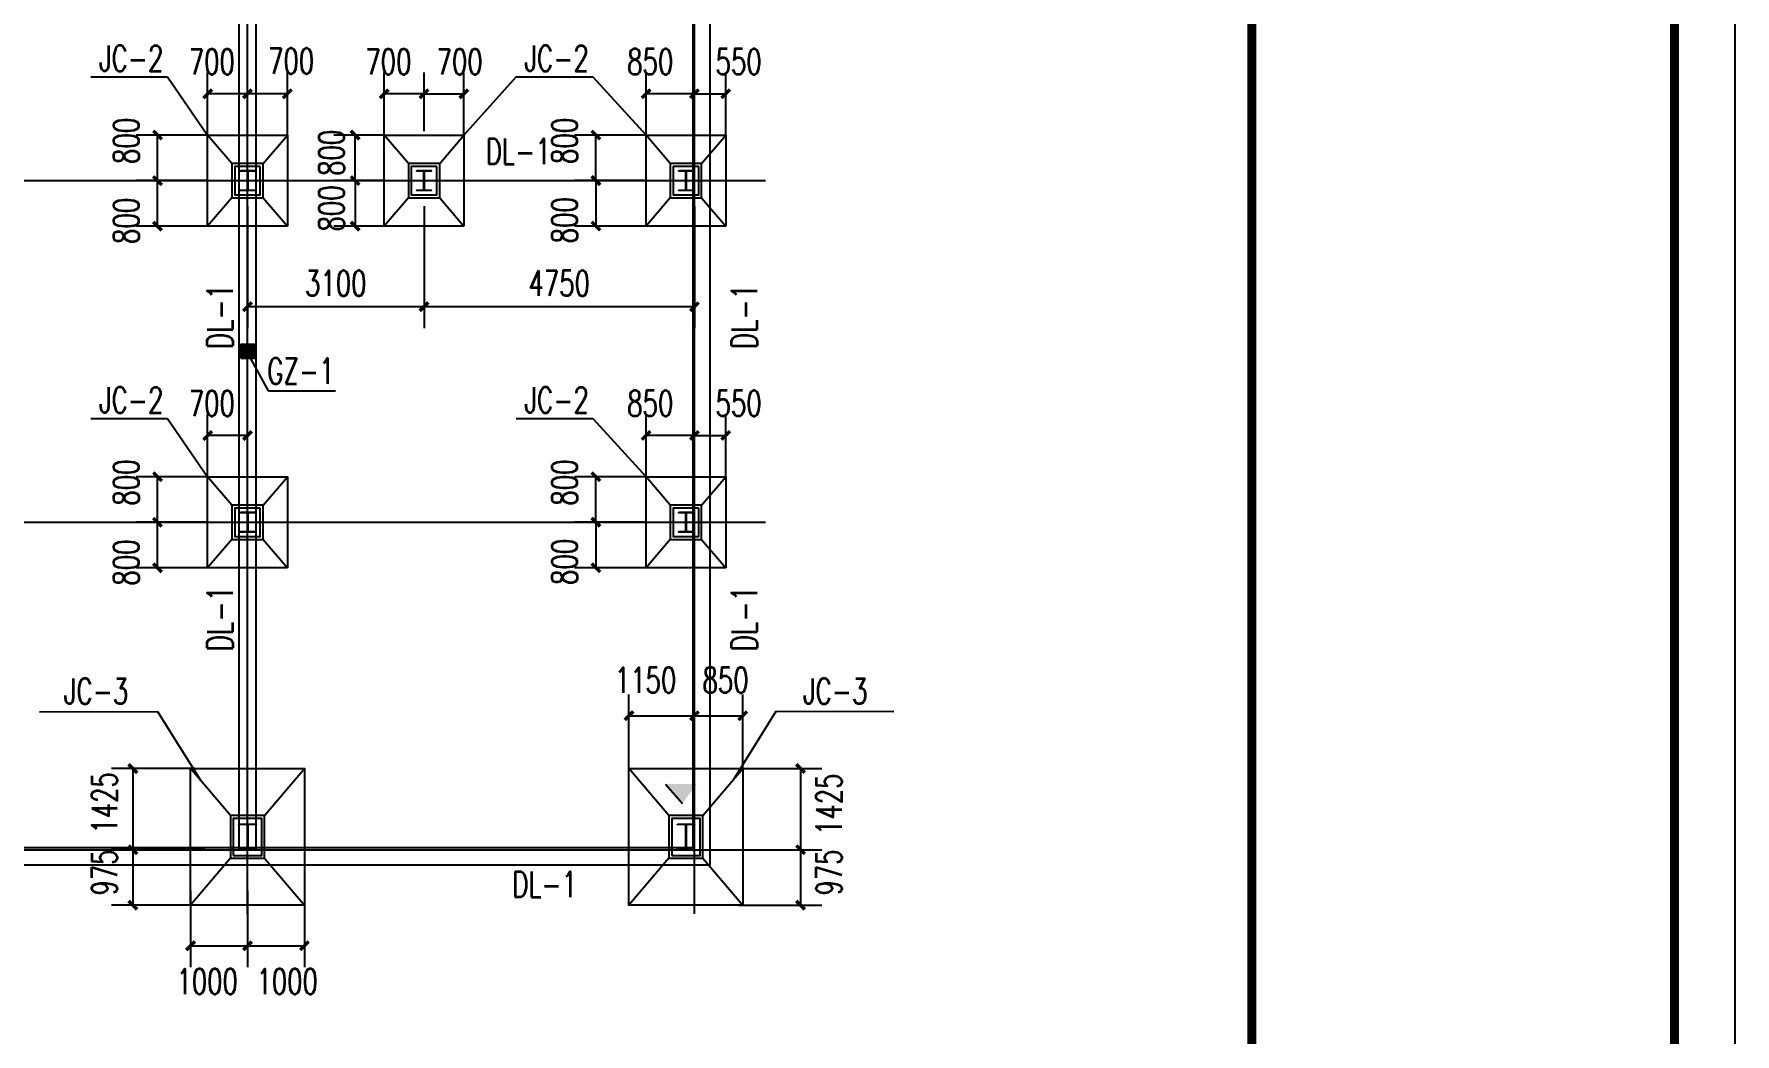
# Model space of a CAD drawing. Extents: x 177291 to 1288761, y 177638 to 322898.
# Drawn here: x 374467 to 404343, y 207357 to 224918 of the extents above; entities that cross this region are included whole.
import ezdxf

# ---------------------------------------------------------------- set-up
doc = ezdxf.new("R2010")
doc.units = 0
doc.header["$LTSCALE"] = 1000
for name, color, linetype in [('AXIS', 3, 'Continuous'), ('DOTE', 1, 'Continuous'), ('GZ', 50, 'Continuous'), ('PUB_TEXT', 7, 'Continuous'), ('PUB_TITLE', 4, 'Continuous'), ('YCX', 90, 'Continuous'), ('承台', 2, 'Continuous')]:
    doc.layers.add(name, color=color, linetype=linetype)
doc.styles.add('_TCH_DIM_T3', font='SIMPLEX', dxfattribs={"width": 0.705882, "bigfont": 'GBCBIG'})
doc.dimstyles.new('_TCH_ARCH&&150', dxfattribs={"dimtxt": 446.25, "dimasz": 150, "dimexe": 375, "dimexo": 450, "dimgap": 189.375, "dimtad": 1, "dimdec": 0, "dimzin": 0, "dimdsep": 46, "dimtxsty": '_TCH_DIM_T3', "dimblk": 'ARCHTICK', "dimcen": 0.09, "dimclrd": 3, "dimclre": 3, "dimclrt": 7, "dimazin": 2, "dimtfac": 1, "dimtdec": 0, "dimtix": 1, "dimtmove": 2, "dimatfit": 3, "dimfxl": 1, "dimtolj": 1, "dimtzin": 0, "dimarcsym": 0})
doc.dimstyles.new('TCH_150_1', dxfattribs={"dimtxt": 446.25, "dimasz": 150, "dimexe": 375, "dimexo": 450, "dimgap": 189.375, "dimtad": 1, "dimdec": 0, "dimzin": 0, "dimdsep": 46, "dimtxsty": '_TCH_DIM_T3', "dimblk": 'ARCHTICK', "dimcen": 0.09, "dimclrd": 256, "dimclre": 256, "dimclrt": 7, "dimazin": 2, "dimtfac": 1, "dimtdec": 0, "dimtix": 1, "dimtmove": 2, "dimatfit": 3, "dimfxl": 1, "dimtolj": 1, "dimtzin": 0, "dimarcsym": 0})

# ---------------------------------------------------------------- blocks, each defined once
blk = doc.blocks.new('_ArchTick')
at = {"color": 0, "linetype": 'ByBlock', "const_width": 0.4}
blk.add_lwpolyline([(-0.5, -0.5), (0.5, 0.5)], dxfattribs=at)
blk = doc.blocks.new('*D361')
at = {"color": 3, "lineweight": -2, "transparency": 16777216}
for p, q in [((381317, 221893), (381317, 219754)), ((386067, 221893), (386067, 219754)), ((386067, 220129), (381317, 220129))]:
    blk.add_line(p, q, dxfattribs=at)
at = {"layer": 'Defpoints', "color": 0, "transparency": 16777216}
for p in [(381317, 222343), (386067, 222343), (381317, 220129)]:
    blk.add_point(p, dxfattribs=at)
at = {"color": 3, "lineweight": -2, "transparency": 16777216, "xscale": 150, "yscale": 150, "zscale": 150}
for p, rotation in [((381317, 220129), 180.0000000050026), ((386067, 220129), 5.002558367550591e-09)]:
    blk.add_blockref('_ArchTick', p, dxfattribs=dict(at, rotation=rotation))
at = {"color": 7, "transparency": 16777216, "insert": (383692, 220541), "char_height": 446.2, "attachment_point": 5, "rotation": 0, "style": '_TCH_DIM_T3'}
blk.add_mtext('\\A1;4750', dxfattribs=at)
blk = doc.blocks.new('*D362')
at = {"color": 3, "lineweight": -2, "transparency": 16777216}
for p, q in [((378217, 221893), (378217, 219754)), ((381317, 221893), (381317, 219754)), ((381317, 220129), (378217, 220129))]:
    blk.add_line(p, q, dxfattribs=at)
at = {"layer": 'Defpoints', "color": 0, "transparency": 16777216}
for p in [(378217, 222343), (381317, 222343), (378217, 220129)]:
    blk.add_point(p, dxfattribs=at)
at = {"color": 3, "lineweight": -2, "transparency": 16777216, "xscale": 150, "yscale": 150, "zscale": 150}
for p, rotation in [((378217, 220129), 179.9999999933299), ((381317, 220129), 359.9999999933299)]:
    blk.add_blockref('_ArchTick', p, dxfattribs=dict(at, rotation=rotation))
at = {"color": 7, "transparency": 16777216, "insert": (379767, 220541), "char_height": 446.2, "attachment_point": 5, "rotation": 360, "style": '_TCH_DIM_T3'}
blk.add_mtext('\\A1;3100', dxfattribs=at)
blk = doc.blocks.new('A$C33B20A31')
at = {"layer": 'GZ'}
for points in [[(52125, 11925), (52375, 11925), (52375, 11915), (52257, 11915), (52253, 11910), (52253, 11590), (52257, 11585), (52375, 11585), (52375, 11575), (52125, 11575), (52125, 11585), (52243, 11585), (52247, 11590), (52247, 11910), (52243, 11915), (52125, 11915), (52125, 11925)], [(55225, 11925), (55475, 11925), (55475, 11915), (55357, 11915), (55353, 11910), (55353, 11590), (55357, 11585), (55475, 11585), (55475, 11575), (55225, 11575), (55225, 11585), (55343, 11585), (55347, 11590), (55347, 11910), (55343, 11915), (55225, 11915), (55225, 11925)], [(59825, 11925), (60075, 11925), (60075, 11915), (59957, 11915), (59953, 11910), (59953, 11590), (59957, 11585), (60075, 11585), (60075, 11575), (59825, 11575), (59825, 11585), (59943, 11585), (59947, 11590), (59947, 11910), (59943, 11915), (59825, 11915), (59825, 11925)], [(52125, 5925), (52375, 5925), (52375, 5915), (52257, 5915), (52253, 5910), (52253, 5590), (52257, 5585), (52375, 5585), (52375, 5575), (52125, 5575), (52125, 5585), (52243, 5585), (52247, 5590), (52247, 5910), (52243, 5915), (52125, 5915), (52125, 5925)], [(59825, 5925), (60075, 5925), (60075, 5915), (59957, 5915), (59953, 5910), (59953, 5590), (59957, 5585), (60075, 5585), (60075, 5575), (59825, 5575), (59825, 5585), (59943, 5585), (59947, 5590), (59947, 5910), (59943, 5915), (59825, 5915), (59825, 5925)], [(52100, 450), (52400, 450), (52400, 440), (52257, 440), (52253, 435), (52253, 15), (52257, 10), (52400, 10), (52400, 0), (52100, 0), (52100, 10), (52243, 10), (52247, 14), (52247, 435), (52243, 440), (52100, 440), (52100, 450)], [(59800, 450), (60100, 450), (60100, 440), (59957, 440), (59953, 435), (59953, 15), (59957, 10), (60100, 10), (60100, 0), (59800, 0), (59800, 10), (59943, 10), (59947, 14), (59947, 435), (59943, 440), (59800, 440), (59800, 450)]]:
    blk.add_lwpolyline(points, close=True, dxfattribs=at)
blk = doc.blocks.new('*D1156')
at = {"layer": 'AXIS', "linetype": 'ByBlock', "lineweight": -2, "transparency": 16777216}
for p, q in [((377217, 209870), (377217, 208531)), ((378217, 209870), (378217, 208531)), ((377217, 208906), (378217, 208906))]:
    blk.add_line(p, q, dxfattribs=at)
at = {"layer": 'Defpoints', "color": 0, "linetype": 'ByBlock', "transparency": 16777216}
for p in [(377217, 210320), (378217, 210320), (378217, 208906)]:
    blk.add_point(p, dxfattribs=at)
at = {"layer": 'AXIS', "linetype": 'ByBlock', "lineweight": -2, "transparency": 16777216, "xscale": 150, "yscale": 150, "zscale": 150, "rotation": 180}
blk.add_blockref('_ArchTick', (377217, 208906), dxfattribs=at)
at = {"layer": 'AXIS', "linetype": 'ByBlock', "lineweight": -2, "transparency": 16777216, "xscale": 150, "yscale": 150, "zscale": 150}
blk.add_blockref('_ArchTick', (378217, 208906), dxfattribs=at)
at = {"layer": 'AXIS', "color": 7, "linetype": 'ByBlock', "transparency": 16777216, "insert": (377509, 208280), "char_height": 446.2, "attachment_point": 5, "style": '_TCH_DIM_T3'}
blk.add_mtext('\\A1;1000', dxfattribs=at)
blk = doc.blocks.new('*D1157')
at = {"layer": 'AXIS', "linetype": 'ByBlock', "lineweight": -2, "transparency": 16777216}
for p, q in [((377467, 210593), (375829, 210593)), ((376204, 210593), (376204, 209618)), ((377292, 209618), (375829, 209618))]:
    blk.add_line(p, q, dxfattribs=at)
at = {"layer": 'Defpoints', "color": 0, "linetype": 'ByBlock', "transparency": 16777216}
for p in [(377917, 210593), (376204, 209618), (377742, 209618)]:
    blk.add_point(p, dxfattribs=at)
at = {"layer": 'AXIS', "linetype": 'ByBlock', "lineweight": -2, "transparency": 16777216, "xscale": 150, "yscale": 150, "zscale": 150}
for p, rotation in [((376204, 210593), 90), ((376204, 209618), 270)]:
    blk.add_blockref('_ArchTick', p, dxfattribs=dict(at, rotation=rotation))
at = {"layer": 'AXIS', "color": 7, "linetype": 'ByBlock', "transparency": 16777216, "insert": (375704, 210192), "char_height": 446.2, "attachment_point": 5, "rotation": 90, "style": '_TCH_DIM_T3'}
blk.add_mtext('\\A1;975', dxfattribs=at)
blk = doc.blocks.new('*D1158')
at = {"layer": 'AXIS', "linetype": 'ByBlock', "lineweight": -2, "transparency": 16777216}
for p, q in [((377292, 212018), (375829, 212018)), ((376204, 212018), (376204, 210593)), ((377467, 210593), (375829, 210593))]:
    blk.add_line(p, q, dxfattribs=at)
at = {"layer": 'Defpoints', "color": 0, "linetype": 'ByBlock', "transparency": 16777216}
for p in [(377742, 212018), (376204, 210593), (377917, 210593)]:
    blk.add_point(p, dxfattribs=at)
at = {"layer": 'AXIS', "linetype": 'ByBlock', "lineweight": -2, "transparency": 16777216, "xscale": 150, "yscale": 150, "zscale": 150}
for p, rotation in [((376204, 212018), 90), ((376204, 210593), 270)]:
    blk.add_blockref('_ArchTick', p, dxfattribs=dict(at, rotation=rotation))
at = {"layer": 'AXIS', "color": 7, "linetype": 'ByBlock', "transparency": 16777216, "insert": (375704, 211415), "char_height": 446.2, "attachment_point": 5, "rotation": 90, "style": '_TCH_DIM_T3'}
blk.add_mtext('\\A1;1425', dxfattribs=at)
blk = doc.blocks.new('*D1159')
at = {"layer": 'AXIS', "linetype": 'ByBlock', "lineweight": -2, "transparency": 16777216}
for p, q in [((378217, 209870), (378217, 208531)), ((379217, 209870), (379217, 208531)), ((378217, 208906), (379217, 208906))]:
    blk.add_line(p, q, dxfattribs=at)
at = {"layer": 'Defpoints', "color": 0, "linetype": 'ByBlock', "transparency": 16777216}
for p in [(378217, 210320), (379217, 210320), (379217, 208906)]:
    blk.add_point(p, dxfattribs=at)
at = {"layer": 'AXIS', "linetype": 'ByBlock', "lineweight": -2, "transparency": 16777216, "xscale": 150, "yscale": 150, "zscale": 150, "rotation": 180}
blk.add_blockref('_ArchTick', (378217, 208906), dxfattribs=at)
at = {"layer": 'AXIS', "linetype": 'ByBlock', "lineweight": -2, "transparency": 16777216, "xscale": 150, "yscale": 150, "zscale": 150}
blk.add_blockref('_ArchTick', (379217, 208906), dxfattribs=at)
at = {"layer": 'AXIS', "color": 7, "linetype": 'ByBlock', "transparency": 16777216, "insert": (378914, 208280), "char_height": 446.2, "attachment_point": 5, "style": '_TCH_DIM_T3'}
blk.add_mtext('\\A1;1000', dxfattribs=at)
blk = doc.blocks.new('*D1160')
at = {"layer": 'AXIS', "linetype": 'ByBlock', "lineweight": -2, "transparency": 16777216}
for p, q in [((384917, 211982), (384917, 213321)), ((386067, 211982), (386067, 213321)), ((384917, 212946), (386067, 212946))]:
    blk.add_line(p, q, dxfattribs=at)
at = {"layer": 'Defpoints', "color": 0, "linetype": 'ByBlock', "transparency": 16777216}
for p in [(386067, 212946), (384917, 211532), (386067, 211532)]:
    blk.add_point(p, dxfattribs=at)
at = {"layer": 'AXIS', "linetype": 'ByBlock', "lineweight": -2, "transparency": 16777216, "xscale": 150, "yscale": 150, "zscale": 150, "rotation": 180}
blk.add_blockref('_ArchTick', (384917, 212946), dxfattribs=at)
at = {"layer": 'AXIS', "linetype": 'ByBlock', "lineweight": -2, "transparency": 16777216, "xscale": 150, "yscale": 150, "zscale": 150}
blk.add_blockref('_ArchTick', (386067, 212946), dxfattribs=at)
at = {"layer": 'AXIS', "color": 7, "linetype": 'ByBlock', "transparency": 16777216, "insert": (385209, 213572), "char_height": 446.2, "attachment_point": 5, "style": '_TCH_DIM_T3'}
blk.add_mtext('\\A1;1150', dxfattribs=at)
blk = doc.blocks.new('*D1161')
at = {"layer": 'AXIS', "linetype": 'ByBlock', "lineweight": -2, "transparency": 16777216}
for p, q in [((386667, 210593), (388306, 210593)), ((387931, 210593), (387931, 209618)), ((386842, 209618), (388306, 209618))]:
    blk.add_line(p, q, dxfattribs=at)
at = {"layer": 'Defpoints', "color": 0, "linetype": 'ByBlock', "transparency": 16777216}
for p in [(386217, 210593), (386392, 209618), (387931, 209618)]:
    blk.add_point(p, dxfattribs=at)
at = {"layer": 'AXIS', "linetype": 'ByBlock', "lineweight": -2, "transparency": 16777216, "xscale": 150, "yscale": 150, "zscale": 150}
for p, rotation in [((387931, 210593), 90), ((387931, 209618), 270)]:
    blk.add_blockref('_ArchTick', p, dxfattribs=dict(at, rotation=rotation))
at = {"layer": 'AXIS', "color": 7, "linetype": 'ByBlock', "transparency": 16777216, "insert": (388431, 210192), "char_height": 446.2, "attachment_point": 5, "rotation": 90, "style": '_TCH_DIM_T3'}
blk.add_mtext('\\A1;975', dxfattribs=at)
blk = doc.blocks.new('*D1162')
at = {"layer": 'AXIS', "linetype": 'ByBlock', "lineweight": -2, "transparency": 16777216}
for p, q in [((386842, 212018), (388306, 212018)), ((387931, 212018), (387931, 210593)), ((386667, 210593), (388306, 210593))]:
    blk.add_line(p, q, dxfattribs=at)
at = {"layer": 'Defpoints', "color": 0, "linetype": 'ByBlock', "transparency": 16777216}
for p in [(386392, 212018), (386217, 210593), (387931, 210593)]:
    blk.add_point(p, dxfattribs=at)
at = {"layer": 'AXIS', "linetype": 'ByBlock', "lineweight": -2, "transparency": 16777216, "xscale": 150, "yscale": 150, "zscale": 150}
for p, rotation in [((387931, 212018), 90), ((387931, 210593), 270)]:
    blk.add_blockref('_ArchTick', p, dxfattribs=dict(at, rotation=rotation))
at = {"layer": 'AXIS', "color": 7, "linetype": 'ByBlock', "transparency": 16777216, "insert": (388431, 211391), "char_height": 446.2, "attachment_point": 5, "rotation": 90, "style": '_TCH_DIM_T3'}
blk.add_mtext('\\A1;1425', dxfattribs=at)
blk = doc.blocks.new('*D1163')
at = {"layer": 'AXIS', "linetype": 'ByBlock', "lineweight": -2, "transparency": 16777216}
for p, q in [((386067, 211982), (386067, 213321)), ((386917, 211982), (386917, 213321)), ((386067, 212946), (386917, 212946))]:
    blk.add_line(p, q, dxfattribs=at)
at = {"layer": 'Defpoints', "color": 0, "linetype": 'ByBlock', "transparency": 16777216}
for p in [(386917, 212946), (386067, 211532), (386917, 211532)]:
    blk.add_point(p, dxfattribs=at)
at = {"layer": 'AXIS', "linetype": 'ByBlock', "lineweight": -2, "transparency": 16777216, "xscale": 150, "yscale": 150, "zscale": 150, "rotation": 180}
blk.add_blockref('_ArchTick', (386067, 212946), dxfattribs=at)
at = {"layer": 'AXIS', "linetype": 'ByBlock', "lineweight": -2, "transparency": 16777216, "xscale": 150, "yscale": 150, "zscale": 150}
blk.add_blockref('_ArchTick', (386917, 212946), dxfattribs=at)
at = {"layer": 'AXIS', "color": 7, "linetype": 'ByBlock', "transparency": 16777216, "insert": (386614, 213572), "char_height": 446.2, "attachment_point": 5, "style": '_TCH_DIM_T3'}
blk.add_mtext('\\A1;850', dxfattribs=at)
blk = doc.blocks.new('*D1172')
at = {"layer": 'AXIS', "linetype": 'ByBlock', "lineweight": -2, "transparency": 16777216}
for p, q in [((377492, 222343), (376261, 222343)), ((376636, 221543), (376636, 222343)), ((377506, 221543), (376261, 221543))]:
    blk.add_line(p, q, dxfattribs=at)
at = {"layer": 'Defpoints', "color": 0, "linetype": 'ByBlock', "transparency": 16777216}
for p in [(376636, 222343), (377942, 222343), (377956, 221543)]:
    blk.add_point(p, dxfattribs=at)
at = {"layer": 'AXIS', "linetype": 'ByBlock', "lineweight": -2, "transparency": 16777216, "xscale": 150, "yscale": 150, "zscale": 150}
for p, rotation in [((376636, 222343), 90), ((376636, 221543), 270)]:
    blk.add_blockref('_ArchTick', p, dxfattribs=dict(at, rotation=rotation))
at = {"layer": 'AXIS', "color": 7, "linetype": 'ByBlock', "transparency": 16777216, "insert": (376086, 221635), "char_height": 446.2, "attachment_point": 5, "rotation": 90, "style": '_TCH_DIM_T3'}
blk.add_mtext('\\A1;800', dxfattribs=at)
blk = doc.blocks.new('*D1173')
at = {"layer": 'AXIS', "linetype": 'ByBlock', "lineweight": -2, "transparency": 16777216}
for p, q in [((377517, 223088), (377517, 224242)), ((378217, 223213), (378217, 224242)), ((378217, 223867), (377517, 223867))]:
    blk.add_line(p, q, dxfattribs=at)
at = {"layer": 'Defpoints', "color": 0, "linetype": 'ByBlock', "transparency": 16777216}
for p in [(377517, 223867), (377517, 222638), (378217, 222763)]:
    blk.add_point(p, dxfattribs=at)
at = {"layer": 'AXIS', "linetype": 'ByBlock', "lineweight": -2, "transparency": 16777216, "xscale": 150, "yscale": 150, "zscale": 150, "rotation": 180}
blk.add_blockref('_ArchTick', (377517, 223867), dxfattribs=at)
at = {"layer": 'AXIS', "linetype": 'ByBlock', "lineweight": -2, "transparency": 16777216, "xscale": 150, "yscale": 150, "zscale": 150}
blk.add_blockref('_ArchTick', (378217, 223867), dxfattribs=at)
at = {"layer": 'AXIS', "color": 7, "linetype": 'ByBlock', "transparency": 16777216, "insert": (377591, 224431), "char_height": 446.2, "attachment_point": 5, "style": '_TCH_DIM_T3'}
blk.add_mtext('\\A1;700', dxfattribs=at)
blk = doc.blocks.new('*D1174')
at = {"layer": 'AXIS', "linetype": 'ByBlock', "lineweight": -2, "transparency": 16777216}
for p, q in [((378217, 223213), (378217, 224242)), ((378917, 223088), (378917, 224242)), ((378917, 223867), (378217, 223867))]:
    blk.add_line(p, q, dxfattribs=at)
at = {"layer": 'Defpoints', "color": 0, "linetype": 'ByBlock', "transparency": 16777216}
for p in [(378217, 223867), (378217, 222763), (378917, 222638)]:
    blk.add_point(p, dxfattribs=at)
at = {"layer": 'AXIS', "linetype": 'ByBlock', "lineweight": -2, "transparency": 16777216, "xscale": 150, "yscale": 150, "zscale": 150, "rotation": 180}
blk.add_blockref('_ArchTick', (378217, 223867), dxfattribs=at)
at = {"layer": 'AXIS', "linetype": 'ByBlock', "lineweight": -2, "transparency": 16777216, "xscale": 150, "yscale": 150, "zscale": 150}
blk.add_blockref('_ArchTick', (378917, 223867), dxfattribs=at)
at = {"layer": 'AXIS', "color": 7, "linetype": 'ByBlock', "transparency": 16777216, "insert": (378982, 224444), "char_height": 446.2, "attachment_point": 5, "style": '_TCH_DIM_T3'}
blk.add_mtext('\\A1;700', dxfattribs=at)
blk = doc.blocks.new('*D1175')
at = {"layer": 'AXIS', "linetype": 'ByBlock', "lineweight": -2, "transparency": 16777216}
for p, q in [((377506, 223143), (376261, 223143)), ((376636, 222343), (376636, 223143)), ((377492, 222343), (376261, 222343))]:
    blk.add_line(p, q, dxfattribs=at)
at = {"layer": 'Defpoints', "color": 0, "linetype": 'ByBlock', "transparency": 16777216}
for p in [(376636, 223143), (377956, 223143), (377942, 222343)]:
    blk.add_point(p, dxfattribs=at)
at = {"layer": 'AXIS', "linetype": 'ByBlock', "lineweight": -2, "transparency": 16777216, "xscale": 150, "yscale": 150, "zscale": 150}
for p, rotation in [((376636, 223143), 90), ((376636, 222343), 270)]:
    blk.add_blockref('_ArchTick', p, dxfattribs=dict(at, rotation=rotation))
at = {"layer": 'AXIS', "color": 7, "linetype": 'ByBlock', "transparency": 16777216, "insert": (376086, 223040), "char_height": 446.2, "attachment_point": 5, "rotation": 90, "style": '_TCH_DIM_T3'}
blk.add_mtext('\\A1;800', dxfattribs=at)
blk = doc.blocks.new('*D1176')
at = {"layer": 'AXIS', "linetype": 'ByBlock', "lineweight": -2, "transparency": 16777216}
for p, q in [((380617, 223088), (380617, 224242)), ((381317, 223213), (381317, 224242)), ((381317, 223867), (380617, 223867))]:
    blk.add_line(p, q, dxfattribs=at)
at = {"layer": 'Defpoints', "color": 0, "linetype": 'ByBlock', "transparency": 16777216}
for p in [(380617, 223867), (380617, 222638), (381317, 222763)]:
    blk.add_point(p, dxfattribs=at)
at = {"layer": 'AXIS', "linetype": 'ByBlock', "lineweight": -2, "transparency": 16777216, "xscale": 150, "yscale": 150, "zscale": 150, "rotation": 180}
blk.add_blockref('_ArchTick', (380617, 223867), dxfattribs=at)
at = {"layer": 'AXIS', "linetype": 'ByBlock', "lineweight": -2, "transparency": 16777216, "xscale": 150, "yscale": 150, "zscale": 150}
blk.add_blockref('_ArchTick', (381317, 223867), dxfattribs=at)
at = {"layer": 'AXIS', "color": 7, "linetype": 'ByBlock', "transparency": 16777216, "insert": (380691, 224431), "char_height": 446.2, "attachment_point": 5, "style": '_TCH_DIM_T3'}
blk.add_mtext('\\A1;700', dxfattribs=at)
blk = doc.blocks.new('*D1177')
at = {"layer": 'AXIS', "linetype": 'ByBlock', "lineweight": -2, "transparency": 16777216}
for p, q in [((380606, 223143), (379732, 223143)), ((380107, 222343), (380107, 223143)), ((380592, 222343), (379732, 222343))]:
    blk.add_line(p, q, dxfattribs=at)
at = {"layer": 'Defpoints', "color": 0, "linetype": 'ByBlock', "transparency": 16777216}
for p in [(380107, 223143), (381056, 223143), (381042, 222343)]:
    blk.add_point(p, dxfattribs=at)
at = {"layer": 'AXIS', "linetype": 'ByBlock', "lineweight": -2, "transparency": 16777216, "xscale": 150, "yscale": 150, "zscale": 150}
for p, rotation in [((380107, 223143), 90), ((380107, 222343), 270)]:
    blk.add_blockref('_ArchTick', p, dxfattribs=dict(at, rotation=rotation))
at = {"layer": 'AXIS', "color": 7, "linetype": 'ByBlock', "transparency": 16777216, "insert": (379692, 222832), "char_height": 446.2, "attachment_point": 5, "rotation": 90, "style": '_TCH_DIM_T3'}
blk.add_mtext('\\A1;800', dxfattribs=at)
blk = doc.blocks.new('*D1178')
at = {"layer": 'AXIS', "linetype": 'ByBlock', "lineweight": -2, "transparency": 16777216}
for p, q in [((385217, 223089), (385217, 224243)), ((386067, 223214), (386067, 224243)), ((386067, 223868), (385217, 223868))]:
    blk.add_line(p, q, dxfattribs=at)
at = {"layer": 'Defpoints', "color": 0, "linetype": 'ByBlock', "transparency": 16777216}
for p in [(385217, 223868), (385217, 222639), (386067, 222764)]:
    blk.add_point(p, dxfattribs=at)
at = {"layer": 'AXIS', "linetype": 'ByBlock', "lineweight": -2, "transparency": 16777216, "xscale": 150, "yscale": 150, "zscale": 150, "rotation": 180}
blk.add_blockref('_ArchTick', (385217, 223868), dxfattribs=at)
at = {"layer": 'AXIS', "linetype": 'ByBlock', "lineweight": -2, "transparency": 16777216, "xscale": 150, "yscale": 150, "zscale": 150}
blk.add_blockref('_ArchTick', (386067, 223868), dxfattribs=at)
at = {"layer": 'AXIS', "color": 7, "linetype": 'ByBlock', "transparency": 16777216, "insert": (385291, 224432), "char_height": 446.2, "attachment_point": 5, "style": '_TCH_DIM_T3'}
blk.add_mtext('\\A1;850', dxfattribs=at)
blk = doc.blocks.new('*D1179')
at = {"layer": 'AXIS', "linetype": 'ByBlock', "lineweight": -2, "transparency": 16777216}
for p, q in [((385206, 223144), (383961, 223144)), ((384336, 222344), (384336, 223144)), ((385192, 222344), (383961, 222344))]:
    blk.add_line(p, q, dxfattribs=at)
at = {"layer": 'Defpoints', "color": 0, "linetype": 'ByBlock', "transparency": 16777216}
for p in [(384336, 223144), (385656, 223144), (385642, 222344)]:
    blk.add_point(p, dxfattribs=at)
at = {"layer": 'AXIS', "linetype": 'ByBlock', "lineweight": -2, "transparency": 16777216, "xscale": 150, "yscale": 150, "zscale": 150}
for p, rotation in [((384336, 223144), 90), ((384336, 222344), 270)]:
    blk.add_blockref('_ArchTick', p, dxfattribs=dict(at, rotation=rotation))
at = {"layer": 'AXIS', "color": 7, "linetype": 'ByBlock', "transparency": 16777216, "insert": (383786, 223040), "char_height": 446.2, "attachment_point": 5, "rotation": 90, "style": '_TCH_DIM_T3'}
blk.add_mtext('\\A1;800', dxfattribs=at)
blk = doc.blocks.new('*D1180')
at = {"layer": 'AXIS', "linetype": 'ByBlock', "lineweight": -2, "transparency": 16777216}
for p, q in [((386067, 223214), (386067, 224243)), ((386617, 223089), (386617, 224243)), ((386067, 223868), (386617, 223868))]:
    blk.add_line(p, q, dxfattribs=at)
at = {"layer": 'Defpoints', "color": 0, "linetype": 'ByBlock', "transparency": 16777216}
for p in [(386617, 223868), (386067, 222764), (386617, 222639)]:
    blk.add_point(p, dxfattribs=at)
at = {"layer": 'AXIS', "linetype": 'ByBlock', "lineweight": -2, "transparency": 16777216, "xscale": 150, "yscale": 150, "zscale": 150}
for p, rotation in [((386067, 223868), 179.9999999997916), ((386617, 223868), 359.9999999997916)]:
    blk.add_blockref('_ArchTick', p, dxfattribs=dict(at, rotation=rotation))
at = {"layer": 'AXIS', "color": 7, "linetype": 'ByBlock', "transparency": 16777216, "insert": (386843, 224432), "char_height": 446.2, "attachment_point": 5, "style": '_TCH_DIM_T3'}
blk.add_mtext('\\A1;550', dxfattribs=at)
blk = doc.blocks.new('*D1181')
at = {"layer": 'AXIS', "linetype": 'ByBlock', "lineweight": -2, "transparency": 16777216}
for p, q in [((385192, 222344), (383961, 222344)), ((384336, 222344), (384336, 221544)), ((385206, 221544), (383961, 221544))]:
    blk.add_line(p, q, dxfattribs=at)
at = {"layer": 'Defpoints', "color": 0, "linetype": 'ByBlock', "transparency": 16777216}
for p in [(385642, 222344), (384336, 221544), (385656, 221544)]:
    blk.add_point(p, dxfattribs=at)
at = {"layer": 'AXIS', "linetype": 'ByBlock', "lineweight": -2, "transparency": 16777216, "xscale": 150, "yscale": 150, "zscale": 150}
for p, rotation in [((384336, 222344), 90), ((384336, 221544), 270)]:
    blk.add_blockref('_ArchTick', p, dxfattribs=dict(at, rotation=rotation))
at = {"layer": 'AXIS', "color": 7, "linetype": 'ByBlock', "transparency": 16777216, "insert": (383786, 221647), "char_height": 446.2, "attachment_point": 5, "rotation": 90, "style": '_TCH_DIM_T3'}
blk.add_mtext('\\A1;800', dxfattribs=at)
blk = doc.blocks.new('*D1182')
at = {"layer": 'AXIS', "linetype": 'ByBlock', "lineweight": -2, "transparency": 16777216}
for p, q in [((381317, 223213), (381317, 224242)), ((382017, 223088), (382017, 224242)), ((381317, 223867), (382017, 223867))]:
    blk.add_line(p, q, dxfattribs=at)
at = {"layer": 'Defpoints', "color": 0, "linetype": 'ByBlock', "transparency": 16777216}
for p in [(382017, 223867), (381317, 222763), (382017, 222638)]:
    blk.add_point(p, dxfattribs=at)
at = {"layer": 'AXIS', "linetype": 'ByBlock', "lineweight": -2, "transparency": 16777216, "xscale": 150, "yscale": 150, "zscale": 150, "rotation": 180}
blk.add_blockref('_ArchTick', (381317, 223867), dxfattribs=at)
at = {"layer": 'AXIS', "linetype": 'ByBlock', "lineweight": -2, "transparency": 16777216, "xscale": 150, "yscale": 150, "zscale": 150}
blk.add_blockref('_ArchTick', (382017, 223867), dxfattribs=at)
at = {"layer": 'AXIS', "color": 7, "linetype": 'ByBlock', "transparency": 16777216, "insert": (381943, 224431), "char_height": 446.2, "attachment_point": 5, "style": '_TCH_DIM_T3'}
blk.add_mtext('\\A1;700', dxfattribs=at)
blk = doc.blocks.new('*D1183')
at = {"layer": 'AXIS', "linetype": 'ByBlock', "lineweight": -2, "transparency": 16777216}
for p, q in [((380592, 222343), (379732, 222343)), ((380107, 222343), (380107, 221543)), ((380606, 221543), (379732, 221543))]:
    blk.add_line(p, q, dxfattribs=at)
at = {"layer": 'Defpoints', "color": 0, "linetype": 'ByBlock', "transparency": 16777216}
for p in [(381042, 222343), (380107, 221543), (381056, 221543)]:
    blk.add_point(p, dxfattribs=at)
at = {"layer": 'AXIS', "linetype": 'ByBlock', "lineweight": -2, "transparency": 16777216, "xscale": 150, "yscale": 150, "zscale": 150}
for p, rotation in [((380107, 222343), 90), ((380107, 221543), 270)]:
    blk.add_blockref('_ArchTick', p, dxfattribs=dict(at, rotation=rotation))
at = {"layer": 'AXIS', "color": 7, "linetype": 'ByBlock', "transparency": 16777216, "insert": (379692, 221855), "char_height": 446.2, "attachment_point": 5, "rotation": 90, "style": '_TCH_DIM_T3'}
blk.add_mtext('\\A1;800', dxfattribs=at)
blk = doc.blocks.new('*D1188')
at = {"layer": 'AXIS', "linetype": 'ByBlock', "lineweight": -2, "transparency": 16777216}
for p, q in [((377492, 216343), (376261, 216343)), ((376636, 215543), (376636, 216343)), ((377506, 215543), (376261, 215543))]:
    blk.add_line(p, q, dxfattribs=at)
at = {"layer": 'Defpoints', "color": 0, "linetype": 'ByBlock', "transparency": 16777216}
for p in [(376636, 216343), (377942, 216343), (377956, 215543)]:
    blk.add_point(p, dxfattribs=at)
at = {"layer": 'AXIS', "linetype": 'ByBlock', "lineweight": -2, "transparency": 16777216, "xscale": 150, "yscale": 150, "zscale": 150}
for p, rotation in [((376636, 216343), 90), ((376636, 215543), 270)]:
    blk.add_blockref('_ArchTick', p, dxfattribs=dict(at, rotation=rotation))
at = {"layer": 'AXIS', "color": 7, "linetype": 'ByBlock', "transparency": 16777216, "insert": (376086, 215635), "char_height": 446.2, "attachment_point": 5, "rotation": 90, "style": '_TCH_DIM_T3'}
blk.add_mtext('\\A1;800', dxfattribs=at)
blk = doc.blocks.new('*D1189')
at = {"layer": 'AXIS', "linetype": 'ByBlock', "lineweight": -2, "transparency": 16777216}
for p, q in [((377517, 217088), (377517, 218242)), ((378217, 217213), (378217, 218242)), ((378217, 217867), (377517, 217867))]:
    blk.add_line(p, q, dxfattribs=at)
at = {"layer": 'Defpoints', "color": 0, "linetype": 'ByBlock', "transparency": 16777216}
for p in [(377517, 217867), (377517, 216638), (378217, 216763)]:
    blk.add_point(p, dxfattribs=at)
at = {"layer": 'AXIS', "linetype": 'ByBlock', "lineweight": -2, "transparency": 16777216, "xscale": 150, "yscale": 150, "zscale": 150, "rotation": 180}
blk.add_blockref('_ArchTick', (377517, 217867), dxfattribs=at)
at = {"layer": 'AXIS', "linetype": 'ByBlock', "lineweight": -2, "transparency": 16777216, "xscale": 150, "yscale": 150, "zscale": 150}
blk.add_blockref('_ArchTick', (378217, 217867), dxfattribs=at)
at = {"layer": 'AXIS', "color": 7, "linetype": 'ByBlock', "transparency": 16777216, "insert": (377591, 218431), "char_height": 446.2, "attachment_point": 5, "style": '_TCH_DIM_T3'}
blk.add_mtext('\\A1;700', dxfattribs=at)
blk = doc.blocks.new('*D1190')
at = {"layer": 'AXIS', "linetype": 'ByBlock', "lineweight": -2, "transparency": 16777216}
for p, q in [((377506, 217143), (376261, 217143)), ((376636, 216343), (376636, 217143)), ((377492, 216343), (376261, 216343))]:
    blk.add_line(p, q, dxfattribs=at)
at = {"layer": 'Defpoints', "color": 0, "linetype": 'ByBlock', "transparency": 16777216}
for p in [(376636, 217143), (377956, 217143), (377942, 216343)]:
    blk.add_point(p, dxfattribs=at)
at = {"layer": 'AXIS', "linetype": 'ByBlock', "lineweight": -2, "transparency": 16777216, "xscale": 150, "yscale": 150, "zscale": 150}
for p, rotation in [((376636, 217143), 90), ((376636, 216343), 270)]:
    blk.add_blockref('_ArchTick', p, dxfattribs=dict(at, rotation=rotation))
at = {"layer": 'AXIS', "color": 7, "linetype": 'ByBlock', "transparency": 16777216, "insert": (376086, 217040), "char_height": 446.2, "attachment_point": 5, "rotation": 90, "style": '_TCH_DIM_T3'}
blk.add_mtext('\\A1;800', dxfattribs=at)
blk = doc.blocks.new('*D1191')
at = {"layer": 'AXIS', "linetype": 'ByBlock', "lineweight": -2, "transparency": 16777216}
for p, q in [((385217, 217089), (385217, 218243)), ((386067, 217214), (386067, 218243)), ((386067, 217868), (385217, 217868))]:
    blk.add_line(p, q, dxfattribs=at)
at = {"layer": 'Defpoints', "color": 0, "linetype": 'ByBlock', "transparency": 16777216}
for p in [(385217, 217868), (385217, 216639), (386067, 216764)]:
    blk.add_point(p, dxfattribs=at)
at = {"layer": 'AXIS', "linetype": 'ByBlock', "lineweight": -2, "transparency": 16777216, "xscale": 150, "yscale": 150, "zscale": 150, "rotation": 180}
blk.add_blockref('_ArchTick', (385217, 217868), dxfattribs=at)
at = {"layer": 'AXIS', "linetype": 'ByBlock', "lineweight": -2, "transparency": 16777216, "xscale": 150, "yscale": 150, "zscale": 150}
blk.add_blockref('_ArchTick', (386067, 217868), dxfattribs=at)
at = {"layer": 'AXIS', "color": 7, "linetype": 'ByBlock', "transparency": 16777216, "insert": (385291, 218432), "char_height": 446.2, "attachment_point": 5, "style": '_TCH_DIM_T3'}
blk.add_mtext('\\A1;850', dxfattribs=at)
blk = doc.blocks.new('*D1192')
at = {"layer": 'AXIS', "linetype": 'ByBlock', "lineweight": -2, "transparency": 16777216}
for p, q in [((385206, 217144), (383961, 217144)), ((384336, 216344), (384336, 217144)), ((385192, 216344), (383961, 216344))]:
    blk.add_line(p, q, dxfattribs=at)
at = {"layer": 'Defpoints', "color": 0, "linetype": 'ByBlock', "transparency": 16777216}
for p in [(384336, 217144), (385656, 217144), (385642, 216344)]:
    blk.add_point(p, dxfattribs=at)
at = {"layer": 'AXIS', "linetype": 'ByBlock', "lineweight": -2, "transparency": 16777216, "xscale": 150, "yscale": 150, "zscale": 150}
for p, rotation in [((384336, 217144), 90), ((384336, 216344), 270)]:
    blk.add_blockref('_ArchTick', p, dxfattribs=dict(at, rotation=rotation))
at = {"layer": 'AXIS', "color": 7, "linetype": 'ByBlock', "transparency": 16777216, "insert": (383786, 217040), "char_height": 446.2, "attachment_point": 5, "rotation": 90, "style": '_TCH_DIM_T3'}
blk.add_mtext('\\A1;800', dxfattribs=at)
blk = doc.blocks.new('*D1193')
at = {"layer": 'AXIS', "linetype": 'ByBlock', "lineweight": -2, "transparency": 16777216}
for p, q in [((386067, 217214), (386067, 218243)), ((386617, 217089), (386617, 218243)), ((386067, 217868), (386617, 217868))]:
    blk.add_line(p, q, dxfattribs=at)
at = {"layer": 'Defpoints', "color": 0, "linetype": 'ByBlock', "transparency": 16777216}
for p in [(386617, 217868), (386067, 216764), (386617, 216639)]:
    blk.add_point(p, dxfattribs=at)
at = {"layer": 'AXIS', "linetype": 'ByBlock', "lineweight": -2, "transparency": 16777216, "xscale": 150, "yscale": 150, "zscale": 150}
for p, rotation in [((386067, 217868), 179.9999999997916), ((386617, 217868), 359.9999999997916)]:
    blk.add_blockref('_ArchTick', p, dxfattribs=dict(at, rotation=rotation))
at = {"layer": 'AXIS', "color": 7, "linetype": 'ByBlock', "transparency": 16777216, "insert": (386843, 218432), "char_height": 446.2, "attachment_point": 5, "style": '_TCH_DIM_T3'}
blk.add_mtext('\\A1;550', dxfattribs=at)
blk = doc.blocks.new('*D1194')
at = {"layer": 'AXIS', "linetype": 'ByBlock', "lineweight": -2, "transparency": 16777216}
for p, q in [((385192, 216344), (383961, 216344)), ((384336, 216344), (384336, 215544)), ((385206, 215544), (383961, 215544))]:
    blk.add_line(p, q, dxfattribs=at)
at = {"layer": 'Defpoints', "color": 0, "linetype": 'ByBlock', "transparency": 16777216}
for p in [(385642, 216344), (384336, 215544), (385656, 215544)]:
    blk.add_point(p, dxfattribs=at)
at = {"layer": 'AXIS', "linetype": 'ByBlock', "lineweight": -2, "transparency": 16777216, "xscale": 150, "yscale": 150, "zscale": 150}
for p, rotation in [((384336, 216344), 90), ((384336, 215544), 270)]:
    blk.add_blockref('_ArchTick', p, dxfattribs=dict(at, rotation=rotation))
at = {"layer": 'AXIS', "color": 7, "linetype": 'ByBlock', "transparency": 16777216, "insert": (383786, 215647), "char_height": 446.2, "attachment_point": 5, "rotation": 90, "style": '_TCH_DIM_T3'}
blk.add_mtext('\\A1;800', dxfattribs=at)

msp = doc.modelspace()

# ---------------------------------------------------------------- hatches: boundary and pattern name
h = msp.add_hatch(color=256)
h.dxf.hatch_style = 1
h.paths.add_polyline_path([(378337.14, 219463.39), (378097.14, 219463.39), (378097.14, 219223.39), (378337.14, 219223.39)])

# ---------------------------------------------------------------- linework, layer by layer
for p, q in [((377942.14, 222418.39), (377942.14, 222418.39)), ((381042.15, 222418.39), (381042.15, 222418.39)), ((377942.14, 216418.39), (377942.14, 216418.39)), ((377917.14, 211193.21), (377217.14, 212018.21)), ((378517.14, 211193.21), (379217.14, 212018.21)), ((385617.14, 211193.21), (384917.14, 212018.21)), ((386217.14, 211193.21), (386917.14, 212018.21)), ((378517.14, 210743.21), (378517.14, 210743.21)), ((386217.14, 210743.21), (386217.14, 210743.21)), ((377917.14, 210443.21), (377217.14, 209618.21)), ((378517.14, 210443.21), (379217.14, 209618.21)), ((385617.14, 210443.21), (384917.14, 209618.21)), ((386217.14, 210443.21), (386917.14, 209618.21))]:
    msp.add_line(p, q)
for points in [[(325697.14, 228363.39), (386337.14, 228363.39), (386337.14, 210323.39), (325697.14, 210323.39)], [(325997.14, 228063.39), (386037.14, 228063.39), (386037.14, 210623.39), (325997.14, 210623.39)], [(378067.14, 210623.39), (378367.14, 210623.39), (378367.14, 228063.39), (378067.14, 228063.39)], [(378097.14, 219223.39), (378337.14, 219223.39), (378337.14, 219463.39), (378097.14, 219463.39)], [(377217.14, 212018.21), (379217.14, 212018.21), (379217.14, 209618.21), (377217.14, 209618.21)], [(384917.14, 212018.21), (386917.14, 212018.21), (386917.14, 209618.21), (384917.14, 209618.21)]]:
    msp.add_lwpolyline(points, close=True)
at = {"layer": 'DOTE'}
for p, q in [((378217.14, 209468.39), (378217.14, 229218.39)), ((386067.14, 209468.39), (386067.14, 229218.39)), ((324842.14, 222343.39), (387317.14, 222343.39)), ((324842.14, 216343.39), (387317.14, 216343.39)), ((324842.14, 210593.39), (387317.14, 210593.39))]:
    msp.add_line(p, q, dxfattribs=at)
at = {"layer": 'PUB_TEXT', "color": 5}
msp.add_line((385559.58, 211746.32), (385854.41, 211401.79), dxfattribs=at)
msp.add_solid([(386103.97, 211746.32), (385854.41, 211401.79), (385559.58, 211746.32)], dxfattribs=at)
at = {"layer": 'PUB_TITLE'}
msp.add_lwpolyline([(315145.98, 240638.49), (404343.35, 240638.49), (404343.35, 177638.2), (315145.98, 177638.2)], close=True, dxfattribs=at)
at = {"layer": 'PUB_TITLE', "const_width": 159.09}
for points in [[(317797.5, 178698.82), (317797.5, 239577.88), (403282.74, 239577.88), (403282.74, 178698.82)], [(395858.46, 239577.88), (403282.74, 239577.88), (403282.74, 178698.82), (395858.46, 178698.82)]]:
    msp.add_lwpolyline(points, close=True, dxfattribs=at)
at = {"layer": 'YCX'}
for p, q in [((375462.22, 224164.58), (376812.21, 224166.35)), ((376812.21, 224166.35), (377517.14, 223143.39)), ((382934.6, 224164.76), (382017.15, 223143.39)), ((382934.6, 224164.76), (384284.59, 224166.52)), ((384284.59, 224166.52), (385217.14, 223143.56)), ((378585.32, 218650.42), (378217.14, 219323.22)), ((378585.32, 218650.42), (379762.95, 218648.88)), ((375462.22, 218164.58), (376812.21, 218166.35)), ((376812.21, 218166.35), (377517.14, 217143.39)), ((382934.6, 218164.76), (384284.59, 218166.52)), ((384284.59, 218166.52), (385217.14, 217143.56)), ((374562.22, 213014.14), (376636.9, 213018.35)), ((376636.9, 213018.35), (377389.85, 211815)), ((387497.38, 213018.35), (386744.44, 211815)), ((389572.07, 213014.14), (387497.38, 213018.35))]:
    msp.add_line(p, q, dxfattribs=at)
at = {"layer": '承台'}
for p, q in [((377942.14, 222643.39), (377517.14, 223143.39)), ((378492.14, 222643.39), (378917.14, 223143.39)), ((381042.15, 222643.39), (380617.15, 223143.39)), ((381592.15, 222643.39), (382017.15, 223143.39)), ((385642.14, 222643.56), (385217.14, 223143.56)), ((386192.14, 222643.56), (386617.14, 223143.56)), ((377942.14, 222043.39), (377517.14, 221543.39)), ((378492.14, 222043.39), (378917.14, 221543.39)), ((381042.15, 222043.39), (380617.15, 221543.39)), ((381592.15, 222043.39), (382017.15, 221543.39)), ((385642.14, 222043.56), (385217.14, 221543.56)), ((386192.14, 222043.56), (386617.14, 221543.56)), ((377942.14, 216643.39), (377517.14, 217143.39)), ((378492.14, 216643.39), (378917.14, 217143.39)), ((385642.14, 216643.56), (385217.14, 217143.56)), ((386192.14, 216643.56), (386617.14, 217143.56)), ((377942.14, 216043.39), (377517.14, 215543.39)), ((378492.14, 216043.39), (378917.14, 215543.39)), ((385642.14, 216043.56), (385217.14, 215543.56)), ((386192.14, 216043.56), (386617.14, 215543.56))]:
    msp.add_line(p, q, dxfattribs=at)
at = {"layer": '承台', "color": 6}
for p, q in [((378517.14, 210743.21), (378517.14, 210743.21)), ((386217.14, 210743.21), (386217.14, 210743.21))]:
    msp.add_line(p, q, dxfattribs=at)
at = {"layer": '承台'}
for points in [[(378917.14, 221543.39), (377517.14, 221543.39), (377517.14, 223143.39), (378917.14, 223143.39)], [(382017.15, 221543.39), (380617.15, 221543.39), (380617.15, 223143.39), (382017.15, 223143.39)], [(386617.14, 221543.56), (385217.14, 221543.56), (385217.14, 223143.56), (386617.14, 223143.56)], [(378492.14, 222643.39), (377942.14, 222643.39), (377942.14, 222043.39), (378492.14, 222043.39)], [(378442.14, 222593.39), (377992.14, 222593.39), (377992.14, 222093.39), (378442.14, 222093.39)], [(381592.15, 222643.39), (381042.15, 222643.39), (381042.15, 222043.39), (381592.15, 222043.39)], [(381542.15, 222593.39), (381092.15, 222593.39), (381092.15, 222093.39), (381542.15, 222093.39)], [(386192.14, 222643.56), (385642.14, 222643.56), (385642.14, 222043.56), (386192.14, 222043.56)], [(386142.14, 222593.56), (385692.14, 222593.56), (385692.14, 222093.56), (386142.14, 222093.56)], [(378917.14, 215543.39), (377517.14, 215543.39), (377517.14, 217143.39), (378917.14, 217143.39)], [(386617.14, 215543.56), (385217.14, 215543.56), (385217.14, 217143.56), (386617.14, 217143.56)], [(378492.14, 216643.39), (377942.14, 216643.39), (377942.14, 216043.39), (378492.14, 216043.39)], [(386192.14, 216643.56), (385642.14, 216643.56), (385642.14, 216043.56), (386192.14, 216043.56)], [(378442.14, 216593.39), (377992.14, 216593.39), (377992.14, 216093.39), (378442.14, 216093.39)], [(386142.14, 216593.56), (385692.14, 216593.56), (385692.14, 216093.56), (386142.14, 216093.56)]]:
    msp.add_lwpolyline(points, close=True, dxfattribs=at)
at = {"layer": '承台', "color": 6}
for points in [[(377917.14, 210443.21), (378517.14, 210443.21), (378517.14, 211193.21), (377917.14, 211193.21)], [(377967.14, 210493.21), (378467.14, 210493.21), (378467.14, 211143.21), (377967.14, 211143.21)], [(385617.14, 210443.21), (386217.14, 210443.21), (386217.14, 211193.21), (385617.14, 211193.21)], [(385667.14, 210493.21), (386167.14, 210493.21), (386167.14, 211143.21), (385667.14, 211143.21)]]:
    msp.add_lwpolyline(points, close=True, dxfattribs=at)

# ---------------------------------------------------------------- block references
msp.add_blockref('A$C33B20A31', (325967.14, 210593.39))

# ---------------------------------------------------------------- texts
at = {"layer": 'YCX', "style": '_TCH_DIM_T3', "width": 0.705882}
for s, p in [('JC-2', (375611.51, 224266.37)), ('JC-2', (383083.9, 224266.55)), ('GZ-1', (378562.26, 218773.37)), ('JC-2', (375611.51, 218266.37)), ('JC-2', (383083.9, 218266.55)), ('JC-3', (374993.52, 213152.21)), ('JC-3', (387976.07, 213152.21))]:
    msp.add_text(s, height=450, dxfattribs=at).set_placement(p)
at = {"layer": '承台', "color": 6, "style": '_TCH_DIM_T3', "width": 0.705882}
for p in [(382398.71, 222630.09), (382863.85, 209759.32)]:
    msp.add_text('DL-1', height=450, dxfattribs=at).set_placement(p)
for p in [(377957.19, 219386.1), (387167.34, 219386.1), (377957.19, 214080.18), (387167.34, 214080.18)]:
    msp.add_text('DL-1', height=450, rotation=90, dxfattribs=at).set_placement(p)

# ---------------------------------------------------------------- dimensions: what is measured, and where the dimension line sits
for base, p1, p2, picture, middle in [((378217.14, 220128.54), (381317.14, 222343.39), (378217.14, 222343.39), '*D362', (379767.14, 220541.04)), ((381317.15, 220128.54), (386067.14, 222343.39), (381317.15, 222343.39), '*D361', (383692.15, 220541.04))]:
    dim = msp.add_linear_dim(base=base, p1=p1, p2=p2, angle=180, dimstyle='_TCH_ARCH&&150')
    dim.commit()
    dim.dimension.update_dxf_attribs({"geometry": picture, "text_midpoint": middle})
at = {"layer": 'AXIS', "linetype": 'ByBlock'}
for base, p1, p2, picture, middle in [((377517.14, 223867.4), (378217.14, 222763.39), (377517.14, 222638.39), '*D1173', (377590.95, 224431.47)), ((378217.14, 223867.4), (378917.14, 222638.39), (378217.14, 222763.39), '*D1174', (378981.84, 224443.97)), ((380617.15, 223867.4), (381317.15, 222763.39), (380617.15, 222638.39), '*D1176', (380690.96, 224431.47)), ((385217.14, 223867.58), (386067.14, 222763.56), (385217.14, 222638.56), '*D1178', (385290.95, 224431.64)), ((377517.14, 217867.4), (378217.14, 216763.39), (377517.14, 216638.39), '*D1189', (377590.95, 218431.47)), ((385217.14, 217867.58), (386067.14, 216763.56), (385217.14, 216638.56), '*D1191', (385290.95, 218431.64)), ((386067.14, 212946.19), (384917.14, 211532.04), (386067.14, 211532.04), '*D1160', (385209.1, 213572.36)), ((386917.14, 212946.19), (386067.14, 211532.04), (386917.14, 211532.04), '*D1163', (386614.07, 213572.36)), ((378217.14, 208905.87), (377217.14, 210320.02), (378217.14, 210320.02), '*D1156', (377509.1, 208279.7)), ((379217.14, 208905.87), (378217.14, 210320.02), (379217.14, 210320.02), '*D1159', (378914.06, 208279.7))]:
    dim = msp.add_linear_dim(base=base, p1=p1, p2=p2, dimstyle='TCH_150_1', dxfattribs=at)
    dim.commit()
    dim.dimension.update_dxf_attribs({"geometry": picture, "text_midpoint": middle, "dimtype": 160})
for base, p1, p2, angle, picture, middle in [((382017.15, 223867.4), (381317.15, 222763.39), (382017.15, 222638.39), 180, '*D1182', (381943.34, 224431.47)), ((386617.14, 223867.58), (386067.14, 222763.56), (386617.14, 222638.56), 180, '*D1180', (386843.33, 224431.64)), ((376636.33, 223143.39), (377942.14, 222343.39), (377955.97, 223143.39), 90, '*D1175', (376086.33, 223040.31)), ((384336.33, 223143.56), (385642.14, 222343.56), (385655.97, 223143.56), 90, '*D1179', (383786.33, 223040.49)), ((380107.32, 223143.39), (381042.15, 222343.39), (381055.98, 223143.39), 90, '*D1177', (379692.37, 222831.65)), ((376636.33, 222343.39), (377955.97, 221543.39), (377942.14, 222343.39), 90, '*D1172', (376086.33, 221635.34)), ((380107.32, 221543.39), (381042.15, 222343.39), (381055.98, 221543.39), 269.999998, '*D1183', (379692.37, 221855.13)), ((384336.33, 221543.56), (385642.14, 222343.56), (385655.97, 221543.56), 270, '*D1181', (383786.33, 221646.64)), ((386617.14, 217867.58), (386067.14, 216763.56), (386617.14, 216638.56), 180, '*D1193', (386843.33, 218431.64)), ((376636.33, 217143.39), (377942.14, 216343.39), (377955.97, 217143.39), 90, '*D1190', (376086.33, 217040.31)), ((384336.33, 217143.56), (385642.14, 216343.56), (385655.97, 217143.56), 90, '*D1192', (383786.33, 217040.49)), ((376636.33, 216343.39), (377955.97, 215543.39), (377942.14, 216343.39), 90, '*D1188', (376086.33, 215635.34)), ((384336.33, 215543.56), (385642.14, 216343.56), (385655.97, 215543.56), 270, '*D1194', (383786.33, 215646.64)), ((376203.72, 210593.39), (377742.14, 212018.21), (377917.14, 210593.39), 90, '*D1158', (375703.72, 211415.41)), ((387930.57, 210593.39), (386392.14, 212018.21), (386217.14, 210593.39), 90, '*D1162', (388430.57, 211390.7)), ((376203.72, 209618.21), (377917.14, 210593.39), (377742.14, 209618.21), 90, '*D1157', (375703.72, 210192.02)), ((387930.57, 209618.21), (386217.14, 210593.39), (386392.14, 209618.21), 90, '*D1161', (388430.57, 210192.02))]:
    dim = msp.add_linear_dim(base=base, p1=p1, p2=p2, angle=angle, dimstyle='TCH_150_1', dxfattribs=at)
    dim.commit()
    dim.dimension.update_dxf_attribs({"geometry": picture, "text_midpoint": middle, "dimtype": 160})

doc.saveas('drawing.dxf')
